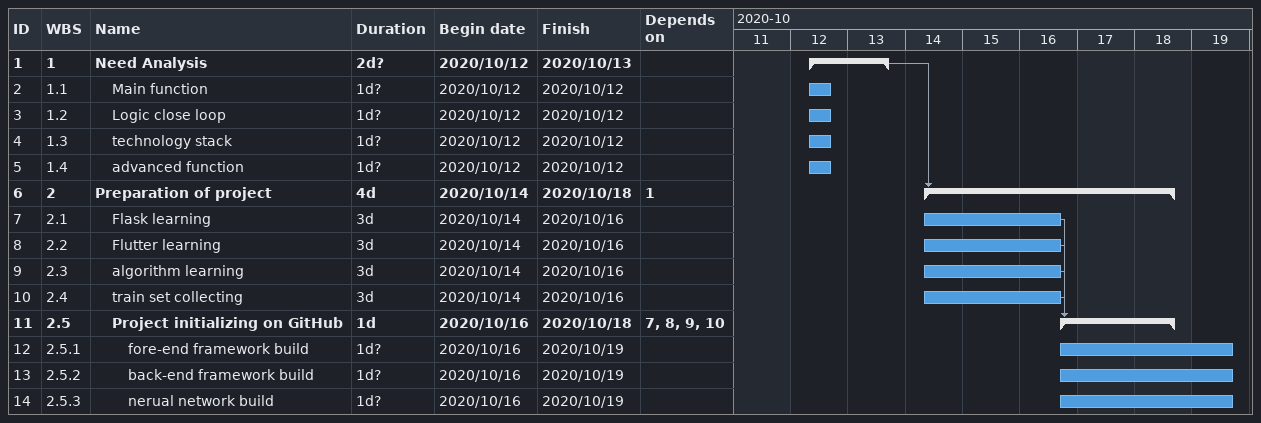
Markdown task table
| ID | WBS | Task | Duration | Start | Finish | Predecessors |
|---|---|---|---|---|---|---|
| 1 | 1 | **Need Analysis** | 2d? | 2020-10-12 | 2020-10-13 |  |
| 2 | 1.1 | Main function | 1d? | 2020-10-12 | 2020-10-12 |  |
| 3 | 1.2 | Logic close loop | 1d? | 2020-10-12 | 2020-10-12 |  |
| 4 | 1.3 | technology stack | 1d? | 2020-10-12 | 2020-10-12 |  |
| 5 | 1.4 | advanced function | 1d? | 2020-10-12 | 2020-10-12 |  |
| 6 | 2 | **Preparation of project** | 4d | 2020-10-14 | 2020-10-18 | 1 |
| 7 | 2.1 | Flask learning | 3d | 2020-10-14 | 2020-10-16 |  |
| 8 | 2.2 | Flutter learning | 3d | 2020-10-14 | 2020-10-16 |  |
| 9 | 2.3 | algorithm learning | 3d | 2020-10-14 | 2020-10-16 |  |
| 10 | 2.4 | train set collecting | 3d | 2020-10-14 | 2020-10-16 |  |
| 11 | 2.5 | **Project initializing on GitHub** | 1d | 2020-10-16 | 2020-10-18 | 7, 8, 9, 10 |
| 12 | 2.5.1 | fore-end framework build | 1d? | 2020-10-16 | 2020-10-19 |  |
| 13 | 2.5.2 | back-end framework build | 1d? | 2020-10-16 | 2020-10-19 |  |
| 14 | 2.5.3 | nerual network build | 1d? | 2020-10-16 | 2020-10-19 |  |
